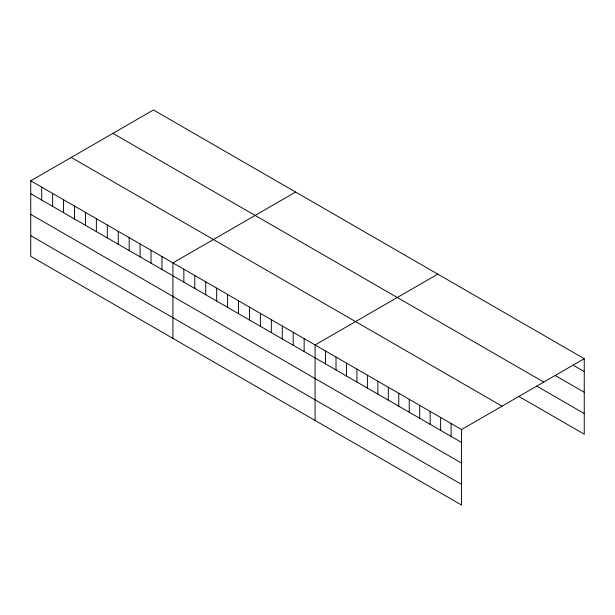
<?xml version="1.0" encoding="UTF-8"?>
<svg xmlns="http://www.w3.org/2000/svg" width="615" height="615" viewBox="0 0 615 615"><rect width="100%" height="100%" fill="white"/><g stroke="black" fill="none" stroke-linecap="round" stroke-linejoin="round"><path stroke-width="0.92" d="M30.75 180.81L461.55 429.531L461.55 505.03L30.75 256.309L30.75 180.81L153.45 109.97L584.25 358.691L584.25 434.19L519.06 396.552M295.615 192.049L172.915 262.889L172.915 338.388M437.78 274.121L315.08 344.961L315.08 420.468M461.55 429.531L584.25 358.691M573.787 365.556L584.25 371.598M555.276 375.527L584.25 392.255M112.96 133.347L543.76 382.069M536.764 386.12L584.25 413.534M71.24 157.432L502.04 406.154M30.75 193.717L461.55 442.439M30.75 214.374L461.55 463.095M30.75 235.653L461.55 484.374M451.087 423.489L451.087 436.396M440.624 417.447L440.624 430.354M430.162 411.412L430.162 424.319M419.699 405.37L419.699 418.277M409.236 399.327L409.236 412.235M398.774 393.285L398.774 406.192M388.319 387.25L388.319 400.157M377.856 381.208L377.856 394.115M367.393 375.165L367.393 388.073M356.931 369.123L356.931 382.03M346.468 363.088L346.468 375.996M336.005 357.046L336.005 369.953M325.543 351.004L325.543 363.911M304.141 338.65L304.141 351.557M293.209 332.338L293.209 345.246M282.27 326.027L282.27 338.934M271.338 319.708L271.338 332.615M260.399 313.396L260.399 326.304M249.467 307.085L249.467 319.992M238.528 300.766L238.528 313.673M227.596 294.454L227.596 307.362M216.657 288.143L216.657 301.05M205.725 281.824L205.725 294.739M194.786 275.512L194.786 288.42M183.847 269.201L183.847 282.108M161.976 256.57L161.976 269.478M151.044 250.259L151.044 263.166M140.105 243.947L140.105 256.855M129.173 237.628L129.173 250.536M118.234 231.317L118.234 244.224M107.302 225.005L107.302 237.913M96.363 218.694L96.363 231.601M85.431 212.375L85.431 225.282M74.492 206.063L74.492 218.971M63.56 199.752L63.56 212.659M52.621 193.433L52.621 206.34M41.689 187.121L41.689 200.029"/></g></svg>
